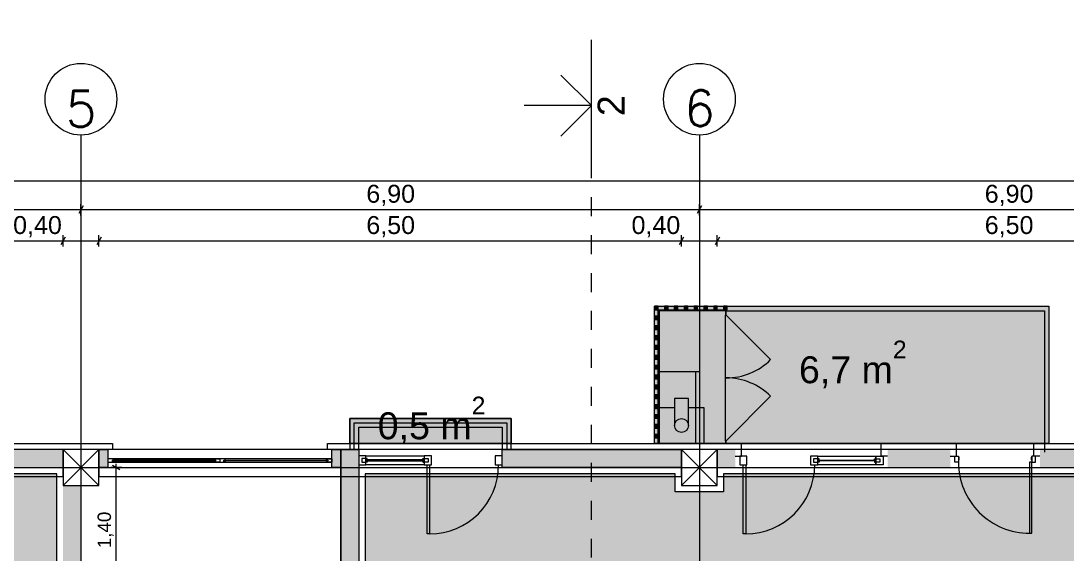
# Model space of a CAD drawing. Header units: metres. Extents: x 476297 to 476657, y 4620828 to 4621206.
# Drawn here: x 476417.79 to 476429.46, y 4621118.38 to 4621124.33 of the extents above; entities that cross this region are included whole.
import ezdxf

# ---------------------------------------------------------------- set-up
doc = ezdxf.new("R2010")
doc.units = ezdxf.units.M
doc.header["$MEASUREMENT"] = 0
doc.linetypes.add('Dashed', pattern=[0.423333, 0.211667, -0.211667])
for name, color, linetype in [('0_Pen_No__42_Pen_No__250', 7, 'Continuous'), ('2D Drafting - General_Pen_No__1', 7, 'Continuous'), ('2D Drafting - General_Pen_No__250_Pen_No__7', 7, 'Continuous'), ('2D Drafting - General_Pen_No__7', 7, 'Continuous'), ('2D Drafting - General_Pen_No__7_Pen_No__1', 7, 'Continuous'), ('2D Drafting - General_Pen_No__7_Pen_No__7', 7, 'Continuous'), ('Annotation - Text_Pen_No__7', 7, 'Continuous'), ('Doors_Pen_No__7_Pen_No__1', 7, 'Continuous'), ('Doors_Pen_No__7_Pen_No__7', 7, 'Continuous'), ('G-Anno-Nplt', 7, 'Continuous'), ('gegmebi_Pen_No__1', 7, 'Continuous'), ('kar-panjara_Pen_No__7_Pen_No__1', 7, 'Continuous'), ('kar-panjara_Pen_No__7_Pen_No__7', 7, 'Continuous'), ('New.', 7, 'Continuous'), ('New0_Pen_No__250', 7, 'Continuous'), ('New2D Drafting - General_Pen_No__250_Pen_No__7', 7, 'Continuous'), ('New2D Drafting - General_Pen_No__30_Pen_No__9_Pen_No__9', 7, 'Continuous'), ('NewDoors_Pen_No__7_Pen_No__7', 7, 'Continuous'), ('Newreg_nak', 7, 'Continuous'), ('Newshenobebi', 7, 'Continuous'), ('NewStructural - Bearing', 7, 'Continuous'), ('zoma', 7, 'Continuous'), ('zoma_Pen_No__5', 7, 'Continuous')]:
    doc.layers.add(name, color=color, linetype=linetype)
doc.styles.add('GENERATED_STYLE_1', font='arial.ttf')
doc.styles.add('GENERATED_STYLE_2', font='arial.ttf')
doc.dimstyles.new('GENERATED_STYLE__1', dxfattribs={"dimtxt": 0.2, "dimasz": 0.064421, "dimexe": 0.18, "dimexo": 0.003, "dimgap": 0.09, "dimtad": 1, "dimtih": 1, "dimtoh": 1, "dimzin": 0, "dimdsep": 46, "dimtxsty": 'GENERATED_STYLE_2', "dimblk": 'ARROWHEAD_2', "dimblk1": 'ARROWHEAD_2', "dimblk2": 'ARROWHEAD_2', "dimcen": 0.09, "dimclrd": 142, "dimclre": 142, "dimclrt": 142, "dimadec": 0, "dimazin": 0, "dimtfac": 1, "dimtdec": 4, "dimtmove": 0, "dimatfit": 3, "dimfxl": 1, "dimtolj": 1, "dimtzin": 0, "dimarcsym": 0})
doc.dimstyles.new('GENERATED_STYLE__2', dxfattribs={"dimtxt": 0.2, "dimasz": 0.064421, "dimexe": 0.18, "dimexo": 0.003, "dimgap": 0.09, "dimtad": 1, "dimtih": 1, "dimtoh": 1, "dimzin": 0, "dimdsep": 46, "dimtxsty": 'GENERATED_STYLE_2', "dimblk": 'ARROWHEAD_2', "dimblk1": 'ARROWHEAD_2', "dimblk2": 'ARROWHEAD_2', "dimcen": 0.09, "dimclrd": 142, "dimclre": 142, "dimclrt": 142, "dimadec": 0, "dimazin": 0, "dimtfac": 1, "dimtdec": 4, "dimtmove": 2, "dimatfit": 3, "dimfxl": 1, "dimtolj": 1, "dimtzin": 0, "dimarcsym": 0})
doc.dimstyles.new('GENERATED_STYLE__7', dxfattribs={"dimtxt": 0.15, "dimasz": 0.064421, "dimexe": 0.18, "dimexo": 0.003, "dimgap": 0.09, "dimtad": 1, "dimzin": 0, "dimdsep": 46, "dimtxsty": 'GENERATED_STYLE_2', "dimblk": 'ARROWHEAD_2', "dimblk1": 'ARROWHEAD_2', "dimblk2": 'ARROWHEAD_2', "dimcen": 0.09, "dimclrd": 142, "dimclre": 142, "dimclrt": 142, "dimadec": 0, "dimazin": 0, "dimtfac": 1, "dimtdec": 4, "dimtmove": 0, "dimatfit": 3, "dimfxl": 1, "dimtolj": 1, "dimtzin": 0, "dimarcsym": 0})
doc.dimstyles.new('GENERATED_STYLE__9', dxfattribs={"dimtxt": 0.5, "dimasz": 0.228, "dimexe": 0.18, "dimexo": 0.003, "dimgap": 0.09, "dimtad": 1, "dimzin": 0, "dimdsep": 46, "dimtxsty": 'GENERATED_STYLE_2', "dimblk": 'ARROWHEAD_2', "dimblk1": 'ARROWHEAD_2', "dimblk2": 'ARROWHEAD_2', "dimcen": 0.09, "dimclrd": 1, "dimclre": 1, "dimclrt": 1, "dimadec": 0, "dimazin": 0, "dimtfac": 1, "dimtdec": 4, "dimtmove": 0, "dimatfit": 3, "dimfxl": 1, "dimtolj": 1, "dimtzin": 0, "dimarcsym": 0})

# ---------------------------------------------------------------- blocks, each defined once
blk = doc.blocks.new('*D315', base_point=(476844.527, 4621385.791))
at = {"layer": 'zoma', "color": 1, "linetype": 'Continuous', "lineweight": 0, "transparency": 16777216}
for p, q in [((476390.805, 4621127.447), (476390.505, 4621127.62)), ((476390.655, 4621127.534), (476390.655, 4621127.68)), ((476390.88, 4621127.534), (476390.43, 4621127.534)), ((476390.655, 4621119.549), (476390.655, 4621127.534)), ((476390.505, 4621119.636), (476390.805, 4621119.462)), ((476390.88, 4621119.549), (476390.43, 4621119.549)), ((476390.655, 4621119.402), (476390.655, 4621119.549))]:
    blk.add_line(p, q, dxfattribs=at)
at = {"layer": 'zoma', "color": 1, "lineweight": 0, "transparency": 16777216, "insert": (476390.555, 4621122.686), "char_height": 0.5, "attachment_point": 7, "rotation": 89.9995, "style": 'GENERATED_STYLE_2'}
blk.add_mtext('\\A1;{\\pql;\\fArial CYR|b0|i0|c204|p34;54.31}', dxfattribs=at)
blk = doc.blocks.new('ARROWHEAD_2')
at = {"color": 0, "linetype": 'Continuous', "lineweight": 0}
for p, q in [((-0.378, -0.655), (0.378, 0.655)), ((0, 0), (-1, 0))]:
    blk.add_line(p, q, dxfattribs=at)
blk = doc.blocks.new('*D319', base_point=(476844.527, 4621385.791))
at = {"layer": 'zoma', "color": 142, "linetype": 'Continuous', "lineweight": 0, "transparency": 16777216}
for p, q in [((476411.579, 4621122.268), (476411.531, 4621122.184)), ((476411.555, 4621122.162), (476411.555, 4621122.289)), ((476411.555, 4621122.226), (476418.455, 4621122.226)), ((476418.479, 4621122.268), (476418.431, 4621122.184)), ((476418.455, 4621122.162), (476418.455, 4621122.289))]:
    blk.add_line(p, q, dxfattribs=at)
at = {"layer": 'zoma', "color": 142, "lineweight": 0, "transparency": 16777216, "insert": (476414.739, 4621122.266), "char_height": 0.2, "attachment_point": 7, "style": 'GENERATED_STYLE_2'}
blk.add_mtext('\\A1;{\\pql;\\fArial CYR|b0|i0|c204|p34;6,90}', dxfattribs=at)
blk = doc.blocks.new('*D320', base_point=(476844.527, 4621385.791))
at = {"layer": 'zoma', "color": 142, "linetype": 'Continuous', "lineweight": 0, "transparency": 16777216}
for p, q in [((476418.479, 4621122.268), (476418.431, 4621122.184)), ((476418.455, 4621122.162), (476418.455, 4621122.289)), ((476418.455, 4621122.226), (476425.355, 4621122.226)), ((476425.379, 4621122.268), (476425.331, 4621122.184)), ((476425.355, 4621122.162), (476425.355, 4621122.289))]:
    blk.add_line(p, q, dxfattribs=at)
at = {"layer": 'zoma', "color": 142, "lineweight": 0, "transparency": 16777216, "insert": (476421.639, 4621122.266), "char_height": 0.2, "attachment_point": 7, "style": 'GENERATED_STYLE_2'}
blk.add_mtext('\\A1;{\\pql;\\fArial CYR|b0|i0|c204|p34;6,90}', dxfattribs=at)
blk = doc.blocks.new('*D321', base_point=(476844.527, 4621385.791))
at = {"layer": 'zoma', "color": 142, "linetype": 'Continuous', "lineweight": 0, "transparency": 16777216}
for p, q in [((476425.379, 4621122.268), (476425.331, 4621122.184)), ((476425.355, 4621122.162), (476425.355, 4621122.289)), ((476425.355, 4621122.226), (476432.255, 4621122.226)), ((476432.231, 4621122.184), (476432.279, 4621122.268)), ((476432.255, 4621122.162), (476432.255, 4621122.289)), ((476432.255, 4621122.226), (476432.296, 4621122.226))]:
    blk.add_line(p, q, dxfattribs=at)
at = {"layer": 'zoma', "color": 142, "lineweight": 0, "transparency": 16777216, "insert": (476428.539, 4621122.266), "char_height": 0.2, "attachment_point": 7, "style": 'GENERATED_STYLE_2'}
blk.add_mtext('\\A1;{\\pql;\\fArial CYR|b0|i0|c204|p34;6,90}', dxfattribs=at)
blk = doc.blocks.new('*D371', base_point=(476844.527, 4621385.791))
at = {"layer": 'zoma', "color": 142, "linetype": 'Continuous', "lineweight": 0, "transparency": 16777216}
for p, q in [((476411.779, 4621121.92), (476411.731, 4621121.835)), ((476411.755, 4621121.814), (476411.755, 4621121.941)), ((476411.755, 4621121.877), (476418.255, 4621121.877)), ((476418.279, 4621121.92), (476418.231, 4621121.835)), ((476418.255, 4621121.814), (476418.255, 4621121.941))]:
    blk.add_line(p, q, dxfattribs=at)
at = {"layer": 'zoma', "color": 142, "lineweight": 0, "transparency": 16777216, "char_height": 0.2, "attachment_point": 7, "style": 'GENERATED_STYLE_2'}
for s, insert in [('\\A1;{\\pql;\\fArial CYR|b0|i0|c204|p34;6,50}', (476414.739, 4621121.917)), ('\\A1;{\\pql;\\fArial CYR|b0|i0|c204|p34;0,40}', (476417.698, 4621121.917))]:
    blk.add_mtext(s, dxfattribs=dict(at, insert=insert))
blk = doc.blocks.new('*D372', base_point=(476844.527, 4621385.791))
at = {"layer": 'zoma', "color": 142, "linetype": 'Continuous', "lineweight": 0, "transparency": 16777216}
for p, q in [((476418.279, 4621121.92), (476418.231, 4621121.835)), ((476418.255, 4621121.814), (476418.255, 4621121.941)), ((476418.255, 4621121.877), (476418.655, 4621121.877)), ((476418.679, 4621121.92), (476418.631, 4621121.835)), ((476418.655, 4621121.814), (476418.655, 4621121.941))]:
    blk.add_line(p, q, dxfattribs=at)
blk = doc.blocks.new('*D373', base_point=(476844.527, 4621385.791))
at = {"layer": 'zoma', "color": 142, "linetype": 'Continuous', "lineweight": 0, "transparency": 16777216}
for p, q in [((476418.679, 4621121.92), (476418.631, 4621121.835)), ((476418.655, 4621121.814), (476418.655, 4621121.941)), ((476418.655, 4621121.877), (476425.155, 4621121.877)), ((476425.179, 4621121.92), (476425.131, 4621121.835)), ((476425.155, 4621121.814), (476425.155, 4621121.941))]:
    blk.add_line(p, q, dxfattribs=at)
at = {"layer": 'zoma', "color": 142, "lineweight": 0, "transparency": 16777216, "char_height": 0.2, "attachment_point": 7, "style": 'GENERATED_STYLE_2'}
for s, insert in [('\\A1;{\\pql;\\fArial CYR|b0|i0|c204|p34;6,50}', (476421.639, 4621121.917)), ('\\A1;{\\pql;\\fArial CYR|b0|i0|c204|p34;0,40}', (476424.598, 4621121.917))]:
    blk.add_mtext(s, dxfattribs=dict(at, insert=insert))
blk = doc.blocks.new('*D374', base_point=(476844.527, 4621385.791))
at = {"layer": 'zoma', "color": 142, "linetype": 'Continuous', "lineweight": 0, "transparency": 16777216}
for p, q in [((476425.179, 4621121.92), (476425.131, 4621121.835)), ((476425.155, 4621121.814), (476425.155, 4621121.941)), ((476425.155, 4621121.877), (476425.555, 4621121.877)), ((476425.579, 4621121.92), (476425.531, 4621121.835)), ((476425.555, 4621121.814), (476425.555, 4621121.941))]:
    blk.add_line(p, q, dxfattribs=at)
blk = doc.blocks.new('*D375', base_point=(476844.527, 4621385.791))
at = {"layer": 'zoma', "color": 142, "linetype": 'Continuous', "lineweight": 0, "transparency": 16777216}
for p, q in [((476425.579, 4621121.92), (476425.531, 4621121.835)), ((476425.555, 4621121.814), (476425.555, 4621121.941)), ((476425.555, 4621121.877), (476432.055, 4621121.877)), ((476432.079, 4621121.92), (476432.031, 4621121.835)), ((476432.055, 4621121.814), (476432.055, 4621121.941))]:
    blk.add_line(p, q, dxfattribs=at)
at = {"layer": 'zoma', "color": 142, "lineweight": 0, "transparency": 16777216, "char_height": 0.2, "attachment_point": 7, "style": 'GENERATED_STYLE_2'}
for s, insert in [('\\A1;{\\pql;\\fArial CYR|b0|i0|c204|p34;6,50}', (476428.539, 4621121.917)), ('\\A1;{\\pql;\\fArial CYR|b0|i0|c204|p34;0,40}', (476431.498, 4621121.917))]:
    blk.add_mtext(s, dxfattribs=dict(at, insert=insert))
blk = doc.blocks.new('*D377', base_point=(476844.527, 4621385.791))
at = {"layer": 'zoma', "color": 142, "linetype": 'Continuous', "lineweight": 0, "transparency": 16777216}
for p, q in [((476390.614, 4621122.549), (476390.655, 4621122.549)), ((476390.679, 4621122.591), (476390.631, 4621122.507)), ((476390.655, 4621122.485), (476390.655, 4621122.613)), ((476390.655, 4621122.549), (476432.455, 4621122.549)), ((476432.431, 4621122.507), (476432.479, 4621122.591)), ((476432.455, 4621122.485), (476432.455, 4621122.613)), ((476432.455, 4621122.549), (476432.496, 4621122.549))]:
    blk.add_line(p, q, dxfattribs=at)
at = {"layer": 'zoma', "color": 142, "lineweight": 0, "transparency": 16777216, "insert": (476411.778, 4621122.589), "char_height": 0.2, "attachment_point": 7, "style": 'GENERATED_STYLE_2'}
blk.add_mtext('\\A1;{\\pql;\\fArial CYR|b0|i0|c204|p34;41,80}', dxfattribs=at)
blk = doc.blocks.new('*D412', base_point=(476844.527, 4621385.791))
at = {"layer": 'zoma', "color": 142, "linetype": 'Continuous', "lineweight": 0, "transparency": 16777216}
for p, q in [((476411.754, 4621137.255), (476411.754, 4621137.382)), ((476418.254, 4621137.255), (476418.254, 4621137.382)), ((476411.779, 4621137.361), (476411.73, 4621137.276)), ((476411.754, 4621137.319), (476418.254, 4621137.319)), ((476418.279, 4621137.361), (476418.23, 4621137.276))]:
    blk.add_line(p, q, dxfattribs=at)
at = {"layer": 'zoma', "color": 142, "lineweight": 0, "transparency": 16777216, "char_height": 0.2, "attachment_point": 7, "style": 'GENERATED_STYLE_2'}
for s, insert in [('\\A1;{\\pql;\\fArial CYR|b0|i0|c204|p34;6,50}', (476414.738, 4621137.359)), ('\\A1;{\\pql;\\fArial CYR|b0|i0|c204|p34;0,40}', (476417.698, 4621137.359))]:
    blk.add_mtext(s, dxfattribs=dict(at, insert=insert))
blk = doc.blocks.new('*D413', base_point=(476844.527, 4621385.791))
at = {"layer": 'zoma', "color": 142, "linetype": 'Continuous', "lineweight": 0, "transparency": 16777216}
for p, q in [((476418.254, 4621137.255), (476418.254, 4621137.382)), ((476418.654, 4621137.255), (476418.654, 4621137.382)), ((476418.279, 4621137.361), (476418.23, 4621137.276)), ((476418.254, 4621137.319), (476418.654, 4621137.319)), ((476418.679, 4621137.361), (476418.63, 4621137.276))]:
    blk.add_line(p, q, dxfattribs=at)
blk = doc.blocks.new('*D414', base_point=(476844.527, 4621385.791))
at = {"layer": 'zoma', "color": 142, "linetype": 'Continuous', "lineweight": 0, "transparency": 16777216}
for p, q in [((476418.654, 4621137.255), (476418.654, 4621137.382)), ((476425.154, 4621137.255), (476425.154, 4621137.382)), ((476418.679, 4621137.361), (476418.63, 4621137.276)), ((476418.654, 4621137.319), (476425.154, 4621137.319)), ((476425.179, 4621137.361), (476425.13, 4621137.276))]:
    blk.add_line(p, q, dxfattribs=at)
at = {"layer": 'zoma', "color": 142, "lineweight": 0, "transparency": 16777216, "char_height": 0.2, "attachment_point": 7, "style": 'GENERATED_STYLE_2'}
for s, insert in [('\\A1;{\\pql;\\fArial CYR|b0|i0|c204|p34;6,50}', (476421.638, 4621137.359)), ('\\A1;{\\pql;\\fArial CYR|b0|i0|c204|p34;0,40}', (476424.598, 4621137.359))]:
    blk.add_mtext(s, dxfattribs=dict(at, insert=insert))
blk = doc.blocks.new('*D415', base_point=(476844.527, 4621385.791))
at = {"layer": 'zoma', "color": 142, "linetype": 'Continuous', "lineweight": 0, "transparency": 16777216}
for p, q in [((476425.154, 4621137.255), (476425.154, 4621137.382)), ((476425.554, 4621137.255), (476425.554, 4621137.382)), ((476425.179, 4621137.361), (476425.13, 4621137.276)), ((476425.154, 4621137.319), (476425.554, 4621137.319)), ((476425.579, 4621137.361), (476425.53, 4621137.276))]:
    blk.add_line(p, q, dxfattribs=at)
blk = doc.blocks.new('*D416', base_point=(476844.527, 4621385.791))
at = {"layer": 'zoma', "color": 142, "linetype": 'Continuous', "lineweight": 0, "transparency": 16777216}
for p, q in [((476425.554, 4621137.255), (476425.554, 4621137.382)), ((476432.054, 4621137.255), (476432.054, 4621137.382)), ((476425.579, 4621137.361), (476425.53, 4621137.276)), ((476425.554, 4621137.319), (476432.054, 4621137.319)), ((476432.079, 4621137.361), (476432.03, 4621137.276))]:
    blk.add_line(p, q, dxfattribs=at)
at = {"layer": 'zoma', "color": 142, "lineweight": 0, "transparency": 16777216, "char_height": 0.2, "attachment_point": 7, "style": 'GENERATED_STYLE_2'}
for s, insert in [('\\A1;{\\pql;\\fArial CYR|b0|i0|c204|p34;6,50}', (476428.538, 4621137.359)), ('\\A1;{\\pql;\\fArial CYR|b0|i0|c204|p34;0,40}', (476431.498, 4621137.359))]:
    blk.add_mtext(s, dxfattribs=dict(at, insert=insert))
blk = doc.blocks.new('*D855', base_point=(476844.527, 4621385.791))
at = {"layer": 'zoma', "color": 142, "linetype": 'Continuous', "lineweight": 0, "transparency": 16777216}
for p, q in [((476418.912, 4621119.349), (476418.785, 4621119.349)), ((476418.89, 4621119.324), (476418.806, 4621119.373)), ((476418.848, 4621119.349), (476418.848, 4621119.39)), ((476418.848, 4621117.949), (476418.848, 4621119.349)), ((476418.912, 4621117.949), (476418.785, 4621117.949)), ((476418.806, 4621117.973), (476418.89, 4621117.924)), ((476418.848, 4621117.907), (476418.848, 4621117.949))]:
    blk.add_line(p, q, dxfattribs=at)
at = {"layer": 'zoma', "color": 142, "lineweight": 0, "transparency": 16777216, "insert": (476418.818, 4621118.449), "char_height": 0.15, "attachment_point": 7, "rotation": 90, "style": 'GENERATED_STYLE_2'}
blk.add_mtext('\\A1;{\\pql;\\fArial CYR|b0|i0|c204|p34;1,40}', dxfattribs=at)

msp = doc.modelspace()

# ---------------------------------------------------------------- hatches: boundary and pattern name
at = {"layer": '2D Drafting - General_Pen_No__250_Pen_No__7', "linetype": 'Continuous', "lineweight": 0}
for points in [[(476424.905, 4621121.109), (476424.905, 4621119.619), (476424.895, 4621119.619), (476424.895, 4621121.109)], [(476425.655, 4621121.099), (476424.905, 4621121.099), (476424.905, 4621121.109), (476425.655, 4621121.109)], [(476425.655, 4621121.049), (476425.655, 4621121.099), (476425.645, 4621121.099), (476425.645, 4621121.049)], [(476425.655, 4621119.619), (476425.655, 4621119.649), (476425.645, 4621119.649), (476425.645, 4621119.619)], [(476416.455, 4621119.349), (476418.255, 4621119.349), (476418.255, 4621119.549), (476416.455, 4621119.549)], [(476418.755, 4621119.549), (476418.755, 4621119.349), (476418.655, 4621119.349), (476418.655, 4621119.549)], [(476421.355, 4621119.549), (476421.355, 4621119.349), (476421.255, 4621119.349), (476421.255, 4621119.549)], [(476421.555, 4621119.549), (476421.555, 4621112.299), (476421.355, 4621112.299), (476421.355, 4621119.549)], [(476425.155, 4621119.549), (476425.155, 4621119.349), (476423.155, 4621119.349), (476423.155, 4621119.549)], [(476425.555, 4621119.549), (476425.755, 4621119.549), (476425.755, 4621119.349), (476425.555, 4621119.349)], [(476427.455, 4621119.349), (476427.455, 4621119.549), (476428.155, 4621119.549), (476428.155, 4621119.349)], [(476429.155, 4621119.549), (476432.055, 4621119.549), (476432.055, 4621119.349), (476429.155, 4621119.349)], [(476418.455, 4621119.149), (476418.455, 4621112.649), (476418.255, 4621112.649), (476418.255, 4621119.149)]]:
    msp.add_hatch(color=7, dxfattribs=at).paths.add_polyline_path(points)
at = {"layer": 'G-Anno-Nplt', "linetype": 'Continuous', "lineweight": 0}
for color, points in [(46, [(476429.255, 4621121.149), (476429.255, 4621119.619), (476424.855, 4621119.619), (476424.855, 4621121.149)]), (46, [(476421.455, 4621119.898), (476423.255, 4621119.898), (476423.255, 4621119.619), (476421.455, 4621119.619)]), (167, [(476418.255, 4621114.099), (476418.185, 4621114.099), (476418.185, 4621119.279), (476411.825, 4621119.279), (476411.825, 4621119.079), (476411.725, 4621119.079), (476411.725, 4621112.719), (476411.825, 4621112.719), (476411.825, 4621112.179), (476411.725, 4621112.179), (476411.725, 4621111.609), (476412.125, 4621111.609), (476412.125, 4621110.869), (476416.635, 4621110.869), (476416.635, 4621112.499), (476417.365, 4621112.499), (476417.365, 4621112.899), (476418.255, 4621112.899)]), (167, [(476432.185, 4621112.719), (476432.185, 4621119.079), (476431.985, 4621119.079), (476431.985, 4621119.279), (476425.625, 4621119.279), (476425.625, 4621119.079), (476425.085, 4621119.079), (476425.085, 4621119.279), (476421.625, 4621119.279), (476421.625, 4621113.949), (476421.555, 4621113.949), (476421.555, 4621112.499), (476424.265, 4621112.499), (476424.265, 4621112.569), (476424.265, 4621112.899), (476425.275, 4621112.899), (476425.275, 4621112.719), (476425.625, 4621112.719), (476425.625, 4621112.569), (476431.985, 4621112.569), (476431.985, 4621112.719)])]:
    msp.add_hatch(color=color, dxfattribs=at).paths.add_polyline_path(points)
at = {"layer": 'New2D Drafting - General_Pen_No__250_Pen_No__7', "linetype": 'Continuous', "lineweight": 0}
for points in [[(476424.905, 4621119.618), (476425.355, 4621119.618), (476425.355, 4621120.418), (476424.905, 4621120.418)], [(476424.905, 4621119.619), (476425.405, 4621119.619), (476425.405, 4621120.019), (476425.232, 4621120.019), (476425.232, 4621120.119), (476425.078, 4621120.119), (476425.078, 4621120.019), (476424.905, 4621120.019)]]:
    msp.add_hatch(color=255, dxfattribs=at).paths.add_polyline_path(points)
at = {"layer": 'New2D Drafting - General_Pen_No__30_Pen_No__9_Pen_No__9', "linetype": 'Continuous', "lineweight": 0}
for points in [[(476424.855, 4621121.149), (476424.855, 4621121.109), (476424.895, 4621121.109), (476424.895, 4621121.149)], [(476424.965, 4621121.149), (476424.965, 4621121.109), (476425.005, 4621121.109), (476425.005, 4621121.149)], [(476425.075, 4621121.149), (476425.075, 4621121.109), (476425.115, 4621121.109), (476425.115, 4621121.149)], [(476425.185, 4621121.149), (476425.185, 4621121.109), (476425.225, 4621121.109), (476425.225, 4621121.149)], [(476425.295, 4621121.149), (476425.295, 4621121.109), (476425.335, 4621121.109), (476425.335, 4621121.149)], [(476425.405, 4621121.149), (476425.405, 4621121.109), (476425.445, 4621121.109), (476425.445, 4621121.149)], [(476425.515, 4621121.149), (476425.515, 4621121.109), (476425.555, 4621121.109), (476425.555, 4621121.149)], [(476425.625, 4621121.149), (476425.625, 4621121.109), (476425.665, 4621121.109), (476425.665, 4621121.149)], [(476424.855, 4621120.999), (476424.895, 4621120.999), (476424.895, 4621121.039), (476424.855, 4621121.039)], [(476424.855, 4621120.889), (476424.895, 4621120.889), (476424.895, 4621120.929), (476424.855, 4621120.929)], [(476424.855, 4621120.779), (476424.895, 4621120.779), (476424.895, 4621120.819), (476424.855, 4621120.819)], [(476424.855, 4621120.669), (476424.895, 4621120.669), (476424.895, 4621120.709), (476424.855, 4621120.709)], [(476424.855, 4621120.559), (476424.895, 4621120.559), (476424.895, 4621120.599), (476424.855, 4621120.599)], [(476424.855, 4621120.449), (476424.895, 4621120.449), (476424.895, 4621120.489), (476424.855, 4621120.489)], [(476424.855, 4621120.339), (476424.895, 4621120.339), (476424.895, 4621120.379), (476424.855, 4621120.379)], [(476424.855, 4621120.229), (476424.895, 4621120.229), (476424.895, 4621120.269), (476424.855, 4621120.269)], [(476424.855, 4621120.119), (476424.895, 4621120.119), (476424.895, 4621120.159), (476424.855, 4621120.159)], [(476424.855, 4621120.009), (476424.895, 4621120.009), (476424.895, 4621120.049), (476424.855, 4621120.049)], [(476424.855, 4621119.899), (476424.895, 4621119.899), (476424.895, 4621119.939), (476424.855, 4621119.939)], [(476424.855, 4621119.789), (476424.895, 4621119.789), (476424.895, 4621119.829), (476424.855, 4621119.829)], [(476424.855, 4621119.679), (476424.895, 4621119.679), (476424.895, 4621119.719), (476424.855, 4621119.719)]]:
    msp.add_hatch(color=255, dxfattribs=at).paths.add_polyline_path(points)

# ---------------------------------------------------------------- linework, layer by layer
at = {"layer": '0_Pen_No__42_Pen_No__250', "color": 5, "linetype": 'Continuous', "lineweight": 0}
for centre in [(476418.455, 4621123.458), (476418.455, 4621123.458), (476425.355, 4621123.458)]:
    msp.add_circle(centre, 0.4, dxfattribs=at)
at = {"layer": '2D Drafting - General_Pen_No__1', "color": 7, "linetype": 'Continuous', "lineweight": 0}
for p, q in [((476418.655, 4621119.149), (476418.255, 4621119.549)), ((476418.255, 4621119.149), (476418.655, 4621119.549)), ((476425.555, 4621119.149), (476425.155, 4621119.549)), ((476425.155, 4621119.149), (476425.555, 4621119.549))]:
    msp.add_line(p, q, dxfattribs=at)
at = {"layer": '2D Drafting - General_Pen_No__1', "color": 7, "linetype": 'Continuous', "lineweight": 0, "flags": 128}
for points in [[(476411.755, 4621119.249), (476418.255, 4621119.249), (476418.255, 4621119.549), (476411.755, 4621119.549)], [(476418.255, 4621119.149), (476418.655, 4621119.149), (476418.655, 4621119.549), (476418.255, 4621119.549)], [(476418.655, 4621119.249), (476425.155, 4621119.249), (476425.155, 4621119.549), (476418.655, 4621119.549)], [(476425.155, 4621119.149), (476425.555, 4621119.149), (476425.555, 4621119.549), (476425.155, 4621119.549)], [(476425.555, 4621119.249), (476432.055, 4621119.249), (476432.055, 4621119.549), (476425.555, 4621119.549)]]:
    msp.add_lwpolyline(points, close=True, dxfattribs=at)
at = {"layer": '2D Drafting - General_Pen_No__250_Pen_No__7', "color": 7, "linetype": 'Continuous', "lineweight": 0, "flags": 128}
for points in [[(476424.905, 4621121.109), (476424.905, 4621119.619), (476424.895, 4621119.619), (476424.895, 4621121.109)], [(476425.655, 4621121.099), (476424.905, 4621121.099), (476424.905, 4621121.109), (476425.655, 4621121.109)], [(476425.655, 4621121.049), (476425.655, 4621121.099), (476425.645, 4621121.099), (476425.645, 4621121.049)], [(476425.655, 4621119.619), (476425.655, 4621119.649), (476425.645, 4621119.649), (476425.645, 4621119.619)], [(476418.755, 4621119.549), (476418.755, 4621119.349), (476418.655, 4621119.349), (476418.655, 4621119.549)], [(476421.355, 4621119.549), (476421.355, 4621119.349), (476421.255, 4621119.349), (476421.255, 4621119.549)], [(476421.555, 4621119.549), (476421.555, 4621112.299), (476421.355, 4621112.299), (476421.355, 4621119.549)], [(476425.155, 4621119.549), (476425.155, 4621119.349), (476423.155, 4621119.349), (476423.155, 4621119.549)]]:
    msp.add_lwpolyline(points, close=True, dxfattribs=at)
at = {"layer": '2D Drafting - General_Pen_No__7', "color": 7, "linetype": 'Continuous', "lineweight": 0, "flags": 128}
for points in [[(476425.755, 4621119.478), (476425.825, 4621119.478), (476425.825, 4621119.619)], [(476427.455, 4621119.478), (476427.385, 4621119.478), (476427.385, 4621119.619)], [(476428.155, 4621119.478), (476428.225, 4621119.478), (476428.225, 4621119.619)], [(476429.155, 4621119.478), (476429.085, 4621119.478), (476429.085, 4621119.619)]]:
    msp.add_lwpolyline(points, dxfattribs=at)
at = {"layer": '2D Drafting - General_Pen_No__7_Pen_No__1', "color": 7, "linetype": 'Continuous', "lineweight": 0, "flags": 128}
msp.add_lwpolyline([(476426.675, 4621119.478), (476427.325, 4621119.478), (476427.325, 4621119.378), (476426.675, 4621119.378)], close=True, dxfattribs=at)
at = {"layer": '2D Drafting - General_Pen_No__7_Pen_No__7', "color": 7, "linetype": 'Continuous', "lineweight": 0, "flags": 128}
msp.add_lwpolyline([(476421.635, 4621119.479), (476422.285, 4621119.479), (476422.285, 4621119.379), (476421.635, 4621119.379)], close=True, dxfattribs=at)
at = {"layer": '2D Drafting - General_Pen_No__7_Pen_No__7', "color": 7, "linetype": 'Continuous', "lineweight": 0}
for centre, radius, start, end in [((476429.039, 4621119.411), 0.794, 179.9998, 270.0015), ((476422.345, 4621119.379), 0.77, 270.0025, 359.9994), ((476425.872, 4621119.378), 0.77, 270, 359.9968)]:
    msp.add_arc(centre, radius, start, end, dxfattribs=at)
at = {"layer": 'Doors_Pen_No__7_Pen_No__1', "color": 7, "linetype": 'Continuous', "lineweight": 0, "flags": 128}
msp.add_lwpolyline([(476425.845, 4621119.378), (476425.872, 4621119.378), (476425.872, 4621118.608), (476425.845, 4621118.608)], close=True, dxfattribs=at)
at = {"layer": 'Doors_Pen_No__7_Pen_No__7', "color": 7, "linetype": 'Continuous', "lineweight": 0, "flags": 128}
for points in [[(476428.205, 4621119.478), (476428.245, 4621119.478), (476428.245, 4621119.411), (476428.205, 4621119.411)], [(476428.253, 4621119.464), (476428.245, 4621119.464), (476428.245, 4621119.437), (476428.253, 4621119.437)], [(476429.066, 4621119.411), (476429.039, 4621119.411), (476429.039, 4621118.616), (476429.066, 4621118.616)], [(476429.066, 4621119.464), (476429.057, 4621119.464), (476429.057, 4621119.437), (476429.066, 4621119.437)], [(476429.105, 4621119.478), (476429.066, 4621119.478), (476429.066, 4621119.411), (476429.105, 4621119.411)], [(476422.318, 4621119.379), (476422.345, 4621119.379), (476422.345, 4621118.609), (476422.318, 4621118.609)]]:
    msp.add_lwpolyline(points, close=True, dxfattribs=at)
at = {"layer": 'G-Anno-Nplt', "color": 7, "linetype": 'Continuous', "lineweight": 0, "flags": 128}
for points in [[(476429.255, 4621121.149), (476429.255, 4621119.619), (476424.855, 4621119.619), (476424.855, 4621121.149)], [(476421.455, 4621119.898), (476423.255, 4621119.898), (476423.255, 4621119.619), (476421.455, 4621119.619)], [(476418.255, 4621114.099), (476418.185, 4621114.099), (476418.185, 4621119.279), (476411.825, 4621119.279), (476411.825, 4621119.079), (476411.725, 4621119.079), (476411.725, 4621112.719), (476411.825, 4621112.719), (476411.825, 4621112.179), (476411.725, 4621112.179), (476411.725, 4621111.609), (476412.125, 4621111.609), (476412.125, 4621110.869), (476416.635, 4621110.869), (476416.635, 4621112.499), (476417.365, 4621112.499), (476417.365, 4621112.899), (476418.255, 4621112.899)], [(476432.185, 4621112.719), (476432.185, 4621119.079), (476431.985, 4621119.079), (476431.985, 4621119.279), (476425.625, 4621119.279), (476425.625, 4621119.079), (476425.085, 4621119.079), (476425.085, 4621119.279), (476421.625, 4621119.279), (476421.625, 4621113.949), (476421.555, 4621113.949), (476421.555, 4621112.499), (476424.265, 4621112.499), (476424.265, 4621112.569), (476424.265, 4621112.899), (476425.275, 4621112.899), (476425.275, 4621112.719), (476425.625, 4621112.719), (476425.625, 4621112.569), (476431.985, 4621112.569), (476431.985, 4621112.719)]]:
    msp.add_lwpolyline(points, close=True, dxfattribs=at)
at = {"layer": 'gegmebi_Pen_No__1', "color": 7, "linetype": 'Continuous', "lineweight": 0, "flags": 128}
for points in [[(476425.232, 4621119.818), (476425.232, 4621120.118), (476425.078, 4621120.118), (476425.078, 4621119.818)], [(476425.232, 4621120.019), (476425.405, 4621120.019), (476425.405, 4621119.619), (476424.905, 4621119.619), (476424.905, 4621120.019), (476425.078, 4621120.019)]]:
    msp.add_lwpolyline(points, dxfattribs=at)
at = {"layer": 'kar-panjara_Pen_No__7_Pen_No__1', "color": 7, "linetype": 'Continuous', "lineweight": 0, "flags": 128}
for points in [[(476425.885, 4621119.478), (476425.805, 4621119.478), (476425.805, 4621119.378), (476425.885, 4621119.378)], [(476426.675, 4621119.478), (476426.595, 4621119.478), (476426.595, 4621119.378), (476426.675, 4621119.378)], [(476426.63, 4621119.408), (476426.675, 4621119.408), (476426.675, 4621119.423), (476426.675, 4621119.433), (476426.69, 4621119.433), (476426.69, 4621119.448), (476426.63, 4621119.448)], [(476427.325, 4621119.423), (476426.675, 4621119.423), (476426.675, 4621119.433), (476427.325, 4621119.433)], [(476426.69, 4621119.408), (476426.675, 4621119.408), (476426.675, 4621119.423), (476426.69, 4621119.423)], [(476427.37, 4621119.408), (476427.325, 4621119.408), (476427.325, 4621119.423), (476427.325, 4621119.433), (476427.31, 4621119.433), (476427.31, 4621119.448), (476427.37, 4621119.448)], [(476427.31, 4621119.408), (476427.325, 4621119.408), (476427.325, 4621119.423), (476427.31, 4621119.423)], [(476427.325, 4621119.478), (476427.405, 4621119.478), (476427.405, 4621119.378), (476427.325, 4621119.378)]]:
    msp.add_lwpolyline(points, close=True, dxfattribs=at)
at = {"layer": 'kar-panjara_Pen_No__7_Pen_No__7', "color": 7, "linetype": 'Continuous', "lineweight": 0, "flags": 128}
for points in [[(476418.755, 4621119.408), (476418.805, 4621119.408), (476418.805, 4621119.423), (476418.805, 4621119.433), (476418.82, 4621119.433), (476418.82, 4621119.448), (476418.755, 4621119.448)], [(476418.805, 4621119.423), (476419.96, 4621119.423), (476419.96, 4621119.433), (476418.805, 4621119.433)], [(476418.82, 4621119.408), (476418.805, 4621119.408), (476418.805, 4621119.423), (476418.82, 4621119.423)], [(476420.005, 4621119.408), (476419.96, 4621119.408), (476419.96, 4621119.423), (476419.96, 4621119.433), (476419.945, 4621119.433), (476419.945, 4621119.448), (476420.005, 4621119.448)], [(476419.945, 4621119.408), (476419.96, 4621119.408), (476419.96, 4621119.423), (476419.945, 4621119.423)], [(476420.005, 4621119.408), (476420.05, 4621119.408), (476420.05, 4621119.423), (476420.05, 4621119.433), (476420.065, 4621119.433), (476420.065, 4621119.448), (476420.005, 4621119.448)], [(476421.21, 4621119.423), (476420.05, 4621119.423), (476420.05, 4621119.433), (476421.21, 4621119.433)], [(476420.065, 4621119.408), (476420.05, 4621119.408), (476420.05, 4621119.423), (476420.065, 4621119.423)], [(476421.255, 4621119.408), (476421.21, 4621119.408), (476421.21, 4621119.423), (476421.21, 4621119.433), (476421.195, 4621119.433), (476421.195, 4621119.448), (476421.255, 4621119.448)], [(476421.195, 4621119.408), (476421.21, 4621119.408), (476421.21, 4621119.423), (476421.195, 4621119.423)], [(476421.635, 4621119.479), (476421.555, 4621119.479), (476421.555, 4621119.379), (476421.635, 4621119.379)], [(476421.59, 4621119.409), (476421.635, 4621119.409), (476421.635, 4621119.424), (476421.635, 4621119.434), (476421.65, 4621119.434), (476421.65, 4621119.449), (476421.59, 4621119.449)], [(476421.635, 4621119.424), (476422.285, 4621119.424), (476422.285, 4621119.434), (476421.635, 4621119.434)], [(476421.65, 4621119.409), (476421.635, 4621119.409), (476421.635, 4621119.424), (476421.65, 4621119.424)], [(476422.33, 4621119.409), (476422.285, 4621119.409), (476422.285, 4621119.424), (476422.285, 4621119.434), (476422.27, 4621119.434), (476422.27, 4621119.449), (476422.33, 4621119.449)], [(476422.27, 4621119.409), (476422.285, 4621119.409), (476422.285, 4621119.424), (476422.27, 4621119.424)], [(476422.365, 4621119.479), (476422.285, 4621119.479), (476422.285, 4621119.379), (476422.365, 4621119.379)], [(476423.155, 4621119.479), (476423.075, 4621119.479), (476423.075, 4621119.379), (476423.155, 4621119.379)]]:
    msp.add_lwpolyline(points, close=True, dxfattribs=at)
at = {"layer": 'New0_Pen_No__250', "color": 7, "linetype": 'Continuous', "lineweight": 0, "flags": 128}
msp.add_lwpolyline([(476416.906, 4621110.799), (476416.906, 4621112.299), (476418.256, 4621112.299), (476418.256, 4621112.249), (476418.656, 4621112.249), (476418.656, 4621112.649), (476418.456, 4621112.649), (476418.456, 4621119.148), (476418.656, 4621119.148), (476418.656, 4621119.349), (476421.356, 4621119.349), (476421.356, 4621112.299), (476425.156, 4621112.299), (476425.156, 4621112.249), (476425.556, 4621112.249), (476425.556, 4621112.299), (476426.906, 4621112.299), (476426.906, 4621110.799)], close=True, dxfattribs=at)
at = {"layer": 'New2D Drafting - General_Pen_No__30_Pen_No__9_Pen_No__9', "color": 7, "linetype": 'Continuous', "lineweight": 0, "flags": 128}
for points in [[(476424.855, 4621121.149), (476424.855, 4621121.109), (476424.895, 4621121.109), (476424.895, 4621121.149)], [(476424.965, 4621121.149), (476424.965, 4621121.109), (476425.005, 4621121.109), (476425.005, 4621121.149)], [(476425.075, 4621121.149), (476425.075, 4621121.109), (476425.115, 4621121.109), (476425.115, 4621121.149)], [(476425.185, 4621121.149), (476425.185, 4621121.109), (476425.225, 4621121.109), (476425.225, 4621121.149)], [(476425.295, 4621121.149), (476425.295, 4621121.109), (476425.335, 4621121.109), (476425.335, 4621121.149)], [(476425.405, 4621121.149), (476425.405, 4621121.109), (476425.445, 4621121.109), (476425.445, 4621121.149)], [(476425.515, 4621121.149), (476425.515, 4621121.109), (476425.555, 4621121.109), (476425.555, 4621121.149)], [(476425.625, 4621121.149), (476425.625, 4621121.109), (476425.665, 4621121.109), (476425.665, 4621121.149)], [(476424.855, 4621120.999), (476424.895, 4621120.999), (476424.895, 4621121.039), (476424.855, 4621121.039)], [(476424.855, 4621120.889), (476424.895, 4621120.889), (476424.895, 4621120.929), (476424.855, 4621120.929)], [(476424.855, 4621120.779), (476424.895, 4621120.779), (476424.895, 4621120.819), (476424.855, 4621120.819)], [(476424.855, 4621120.669), (476424.895, 4621120.669), (476424.895, 4621120.709), (476424.855, 4621120.709)], [(476424.855, 4621120.559), (476424.895, 4621120.559), (476424.895, 4621120.599), (476424.855, 4621120.599)], [(476424.855, 4621120.449), (476424.895, 4621120.449), (476424.895, 4621120.489), (476424.855, 4621120.489)], [(476424.855, 4621120.339), (476424.895, 4621120.339), (476424.895, 4621120.379), (476424.855, 4621120.379)], [(476424.855, 4621120.229), (476424.895, 4621120.229), (476424.895, 4621120.269), (476424.855, 4621120.269)], [(476424.855, 4621120.119), (476424.895, 4621120.119), (476424.895, 4621120.159), (476424.855, 4621120.159)], [(476424.855, 4621120.009), (476424.895, 4621120.009), (476424.895, 4621120.049), (476424.855, 4621120.049)], [(476424.855, 4621119.899), (476424.895, 4621119.899), (476424.895, 4621119.939), (476424.855, 4621119.939)], [(476424.855, 4621119.789), (476424.895, 4621119.789), (476424.895, 4621119.829), (476424.855, 4621119.829)], [(476424.855, 4621119.679), (476424.895, 4621119.679), (476424.895, 4621119.719), (476424.855, 4621119.719)]]:
    msp.add_lwpolyline(points, close=True, dxfattribs=at)
at = {"layer": 'NewDoors_Pen_No__7_Pen_No__7', "color": 7, "linetype": 'Continuous', "lineweight": 0, "flags": 128}
msp.add_lwpolyline([(476425.655, 4621121.099), (476429.205, 4621121.099), (476429.205, 4621119.519)], dxfattribs=at)
at = {"layer": 'Newreg_nak', "color": 7, "linetype": 'Continuous', "lineweight": 0}
for p, q in [((476425.645, 4621119.649), (476425.645, 4621121.049)), ((476425.31, 4621120.418), (476425.31, 4621119.618))]:
    msp.add_line(p, q, dxfattribs=at)
at = {"layer": 'Newreg_nak', "color": 7, "linetype": 'Continuous', "lineweight": 0, "flags": 128}
msp.add_lwpolyline([(476424.905, 4621119.619), (476424.905, 4621120.419), (476425.355, 4621120.419), (476425.355, 4621119.619)], close=True, dxfattribs=at)
for points in [[(476404.305, 4621119.549), (476404.305, 4621119.619), (476418.805, 4621119.619), (476418.805, 4621119.549)], [(476421.205, 4621119.549), (476421.205, 4621119.619), (476432.525, 4621119.619), (476432.525, 4621119.549), (476432.525, 4621101.779), (476425.155, 4621101.779)]]:
    msp.add_lwpolyline(points, dxfattribs=at)
at = {"layer": 'Newreg_nak', "color": 7, "linetype": 'Continuous', "lineweight": 0}
msp.add_circle((476425.155, 4621119.818), 0.077, dxfattribs=at)
at = {"layer": 'Newshenobebi', "color": 7, "linetype": 'Continuous', "lineweight": 0}
for p, q in [((476421.455, 4621119.898), (476421.455, 4621119.549)), ((476423.255, 4621119.898), (476421.455, 4621119.898)), ((476423.255, 4621119.549), (476423.255, 4621119.898)), ((476421.505, 4621119.849), (476423.205, 4621119.849)), ((476421.505, 4621119.549), (476421.505, 4621119.849)), ((476421.555, 4621119.799), (476423.155, 4621119.799)), ((476421.555, 4621119.549), (476421.555, 4621119.799)), ((476423.155, 4621119.799), (476423.155, 4621119.549)), ((476423.205, 4621119.849), (476423.205, 4621119.549))]:
    msp.add_line(p, q, dxfattribs=at)
at = {"layer": 'Newshenobebi', "color": 1, "linetype": 'Dashed', "lineweight": 0}
msp.add_lwpolyline([(476424.152, 4621099.294), (476424.152, 4621124.122)], dxfattribs=at)
at = {"layer": 'Newshenobebi', "color": 1, "linetype": 'Continuous', "lineweight": 0}
for points in [[(476424.152, 4621122.649), (476424.152, 4621124.122)], [(476424.152, 4621123.386), (476423.81, 4621123.727)], [(476424.152, 4621123.386), (476423.399, 4621123.386)], [(476424.152, 4621123.386), (476423.81, 4621123.044)]]:
    msp.add_lwpolyline(points, dxfattribs=at)
at = {"layer": 'Newshenobebi', "color": 7, "linetype": 'Continuous', "lineweight": 0}
for points in [[(476421.255, 4621119.448), (476418.755, 4621119.448), (476418.755, 4621119.408), (476421.255, 4621119.408)], [(476421.255, 4621119.448), (476418.755, 4621119.448), (476418.755, 4621119.349), (476421.255, 4621119.349)]]:
    msp.add_lwpolyline(points, close=True, dxfattribs=at)
at = {"layer": 'NewStructural - Bearing', "color": 7, "linetype": 'Continuous', "lineweight": 0}
for p, q in [((476425.655, 4621121.049), (476426.15, 4621120.554)), ((476425.655, 4621119.649), (476426.15, 4621120.144))]:
    msp.add_line(p, q, dxfattribs=at)
for centre, start, end in [((476425.655, 4621121.049), 270, 315), ((476425.655, 4621119.649), 45, 90)]:
    msp.add_arc(centre, 0.7, start, end, dxfattribs=at)
at = {"layer": 'zoma_Pen_No__5', "color": 5, "linetype": 'Continuous', "lineweight": 0}
for p, q in [((476418.455, 4621123.058), (476418.455, 4621098.347)), ((476425.355, 4621123.058), (476425.355, 4621098.347)), ((476386.774, 4621119.349), (476436.661, 4621119.349)), ((476386.774, 4621119.349), (476436.661, 4621119.349))]:
    msp.add_line(p, q, dxfattribs=at)

# ---------------------------------------------------------------- texts
at = {"layer": 'Annotation - Text_Pen_No__7', "color": 5, "linetype": 'Continuous', "lineweight": 0, "char_height": 0.4, "attachment_point": 2}
for s, insert in [('\\A1;{\\pqc;\\Ftxt.shx;5}', (476418.457, 4621123.55)), ('\\A1;{\\pqc;\\Ftxt.shx;6}', (476425.357, 4621123.557))]:
    msp.add_mtext(s, dxfattribs=dict(at, insert=insert))
at = {"layer": 'G-Anno-Nplt', "color": 7, "lineweight": 0, "char_height": 0.3, "attachment_point": 7, "style": 'GENERATED_STYLE_1'}
for s, insert in [('{\\fArial|b0|i0|c0|p34;6,7 m{\\H0.66x;\\S2^  ;}}', (476426.466, 4621120.234)), ('{\\fArial|b0|i0|c0|p34;0,5 m{\\H0.66x;\\S2^  ;}}', (476421.766, 4621119.609))]:
    msp.add_mtext(s, dxfattribs=dict(at, insert=insert))
at = {"layer": 'New.', "color": 1, "linetype": 'Continuous', "lineweight": 0, "insert": (476424.22, 4621123.386), "char_height": 0.3, "attachment_point": 2, "rotation": 90, "style": 'GENERATED_STYLE_1'}
msp.add_mtext('\\A1;{\\pqc;\\fArial|b0|i0|c0|p34;2}', dxfattribs=at)

# ---------------------------------------------------------------- dimensions: what is measured, and where the dimension line sits
at = {"layer": 'zoma', "color": 142, "linetype": 'Continuous', "lineweight": 0}
for base, p1, p2, dimstyle, picture, middle in [((476418.254, 4621137.319), (476411.754, 4621104.213), (476418.254, 4621104.213), 'GENERATED_STYLE__1', '*D412', (476414.998, 4621137.459)), ((476425.154, 4621137.319), (476418.654, 4621104.213), (476425.154, 4621104.213), 'GENERATED_STYLE__1', '*D414', (476421.898, 4621137.459)), ((476432.054, 4621137.319), (476425.554, 4621104.213), (476432.054, 4621104.213), 'GENERATED_STYLE__1', '*D416', (476428.798, 4621137.459)), ((476418.654, 4621137.319), (476418.254, 4621104.213), (476418.654, 4621104.213), 'GENERATED_STYLE__1', '*D413', (476417.957, 4621137.459)), ((476425.554, 4621137.319), (476425.154, 4621104.213), (476425.554, 4621104.213), 'GENERATED_STYLE__1', '*D415', (476424.857, 4621137.459)), ((476432.455, 4621122.549), (476390.655, 4621120.69), (476432.455, 4621120.69), 'GENERATED_STYLE__2', '*D377', (476412.114, 4621122.689)), ((476418.455, 4621122.226), (476411.555, 4621120.587), (476418.455, 4621120.587), 'GENERATED_STYLE__1', '*D319', (476414.999, 4621122.366)), ((476425.355, 4621122.226), (476418.455, 4621120.587), (476425.355, 4621120.587), 'GENERATED_STYLE__1', '*D320', (476421.899, 4621122.366)), ((476432.255, 4621122.226), (476425.355, 4621120.587), (476432.255, 4621120.587), 'GENERATED_STYLE__1', '*D321', (476428.799, 4621122.366)), ((476418.255, 4621121.877), (476411.755, 4621120.375), (476418.255, 4621120.375), 'GENERATED_STYLE__1', '*D371', (476414.999, 4621122.017)), ((476425.155, 4621121.877), (476418.655, 4621120.375), (476425.155, 4621120.375), 'GENERATED_STYLE__1', '*D373', (476421.899, 4621122.017)), ((476432.055, 4621121.877), (476425.555, 4621120.375), (476432.055, 4621120.375), 'GENERATED_STYLE__1', '*D375', (476428.799, 4621122.017)), ((476418.655, 4621121.877), (476418.255, 4621120.375), (476418.655, 4621120.375), 'GENERATED_STYLE__1', '*D372', (476417.958, 4621122.017)), ((476425.555, 4621121.877), (476425.155, 4621120.375), (476425.555, 4621120.375), 'GENERATED_STYLE__1', '*D374', (476424.858, 4621122.017))]:
    dim = msp.add_linear_dim(base=base, p1=p1, p2=p2, dimstyle=dimstyle, dxfattribs=at)
    dim.commit()
    dim.dimension.update_dxf_attribs({"geometry": picture, "text_midpoint": middle, "dimtype": 160})
at = {"layer": 'zoma', "color": 1, "linetype": 'Continuous', "lineweight": 0}
dim = msp.add_linear_dim(base=(476390.655, 4621127.534), p1=(476432.455, 4621119.549), p2=(476390.655, 4621127.534), angle=89.9995, text='54.31', dimstyle='GENERATED_STYLE__9', dxfattribs=at)
dim.commit()
dim.dimension.update_dxf_attribs({"geometry": '*D315', "text_midpoint": (476390.305, 4621123.526), "dimtype": 160, "text_rotation": 89.9995})
at = {"layer": 'zoma', "color": 142, "linetype": 'Continuous', "lineweight": 0}
dim = msp.add_linear_dim(base=(476418.848, 4621119.349), p1=(476418.92, 4621117.949), p2=(476418.755, 4621119.349), angle=90, dimstyle='GENERATED_STYLE__7', dxfattribs=at)
dim.commit()
dim.dimension.update_dxf_attribs({"geometry": '*D855', "text_midpoint": (476418.743, 4621118.644), "dimtype": 160, "text_rotation": 90})

doc.saveas('drawing.dxf')
